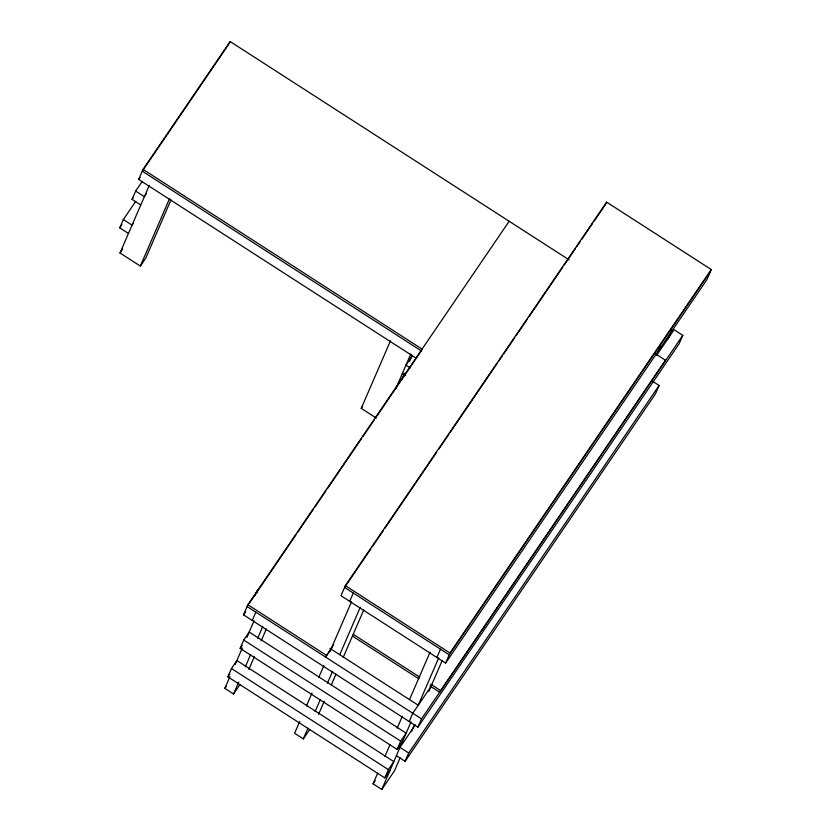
<?xml version="1.0" encoding="UTF-8"?>
<svg xmlns="http://www.w3.org/2000/svg" width="831" height="831" viewBox="0 0 831 831"><rect width="100%" height="100%" fill="white"/><g stroke="black" fill="none" stroke-linecap="round" stroke-linejoin="round"><path stroke-width="1.25" d="M254.961 595.463L255.449 594.549M256.976 592.97L257.257 592.378M416.611 358.473L138.684 179.465L143.046 169.379L230.145 41.55L569.11 259.874M128.452 233.459L119.737 227.839L123.331 219.54L135.671 201.434M140.771 204.997L132.056 199.378L135.65 191.078L142.174 181.49M170.937 199.991L145.789 258.109L140.346 266.097L120.007 252.988L149.258 185.386M229.377 43.326L230.145 41.55M140.346 266.097L169.597 198.495M656.542 355.45L674.066 329.741L682.781 335.36L679.187 343.66L417.91 727.156L243.514 614.836L247.877 604.75L509.164 221.264M227.839 676.818L231.434 668.519L236.877 660.531L393.832 761.622L388.389 769.61L384.795 777.909L227.839 676.818L229.886 673.827M240.159 648.357L243.753 640.057L249.196 632.069L406.141 733.15L400.698 741.148L397.114 749.448L240.159 648.357L242.205 645.365M252.24 620.456L255.834 612.146M239.91 684.661L233.553 693.978L224.837 688.359L229.969 676.507M235.1 664.644L242.288 648.045M246.9 637.367L254.089 620.767M233.553 693.978L238.684 682.116M245.363 666.701L250.495 654.838M257.672 638.239L262.804 626.377M376.235 418.024L361.236 408.364L390.497 340.762M248.822 669.412L254.463 656.365M261.142 640.94L266.273 629.088M395.442 389.448L410.836 353.871M401.394 380.276L404.479 373.161M409.61 361.298L412.176 355.367M345.353 585.637L340.99 595.723L445.624 663.117L706.901 279.621L711.263 269.535L606.63 202.151L345.353 585.637L449.976 653.031L445.624 663.117M333.615 644.648L325.586 657.072L332.12 647.494M349.706 601.332L353.3 593.033M299.721 721.433L294.59 733.295L303.305 738.904L309.662 729.587M306.39 706.018L312.041 692.971M318.709 677.545L323.841 665.693M330 651.462L351.555 601.644M303.305 738.904L307.927 728.236M315.115 711.627L320.247 699.775M327.435 683.165L332.566 671.303M339.744 654.703L360.28 607.264M318.574 714.338L324.225 701.291M331.403 684.682L336.025 674.014M343.213 657.404L363.739 609.975M605.861 203.927L606.63 202.151M400.127 757.758L394.486 770.804L381.782 789.45L373.067 783.83L377.679 773.162M384.867 756.553L389.999 744.701M397.187 728.091L402.318 716.239M409.506 699.629L430.032 652.19M409.184 721.537L412.778 713.237L432.484 684.318M436.898 657.498L440.492 649.198M381.782 789.45L411.033 721.848M438.747 657.809L418.222 705.249L329.938 648.388M411.418 731.675L414.503 724.559M428.869 691.35L442.217 660.51M417.91 727.156L421.494 718.857L682.781 335.36M396.397 755.691L405.113 761.3L408.707 753L659.108 385.491L652.564 381.273M655.597 353.892L665.402 360.207L439.641 692.223L429.835 685.907M656.428 355.19L660.541 345.696M668.103 338.913L672.206 329.429M664.634 361.994L665.402 360.207M659.108 385.491L655.514 393.79L405.113 761.3M255.917 593.791L256.384 593.105M228.691 44.323L142.278 171.165L421.296 350.869L422.065 349.093L143.046 169.379M138.684 179.465L140.044 177.46M132.056 199.378L133.5 197.248M119.737 227.839L121.918 224.65M146.547 193.498L144.365 196.698L135.65 191.078M133.5 223.03L132.046 225.159L123.331 219.54M120.007 252.988L122.728 248.999M361.236 408.364L362.596 406.369M412.477 355.585L405.944 365.173L410.306 367.977M249.3 603.316L296.013 534.759M297.467 532.619L313.526 509.05M314.98 506.91L325.929 490.841M327.393 488.701L361.693 438.353M363.157 436.213L374.106 420.143M375.56 418.003L421.546 350.516M243.514 614.836L245.706 611.626M224.837 688.359L226.25 686.292M370.855 548.855L344.574 587.424L449.207 654.807L710.495 271.322M372.309 546.715L383.257 530.645M384.722 528.506L436.535 452.448M438.726 449.228L448.948 434.239M450.402 432.089L497.115 363.531M498.579 361.392L502.225 356.042M503.679 353.892L514.628 337.822M516.093 335.682L527.041 319.613M528.495 317.473L562.805 267.125M564.259 264.985L575.208 248.916M576.672 246.776L580.318 241.416M581.773 239.276L592.721 223.207M594.186 221.067L605.134 204.997M449.976 653.031L711.263 269.535M373.067 783.83L375.186 780.725M397.114 749.448L402.557 741.46M415.313 724.881L399.991 747.381L408.707 753M384.795 777.909L390.238 769.922M402.349 373.472L405.621 375.581M353.217 634.282L419.707 677.099M430.603 684.121L440.409 690.447M352.448 636.058L418.938 678.885M247.877 604.75L326.354 655.295M247.108 606.537L421.494 718.857M243.753 640.057L400.698 741.148M231.434 668.519L388.389 769.61M256.28 592.389L258.129 589.615L256.28 592.389"/></g></svg>
